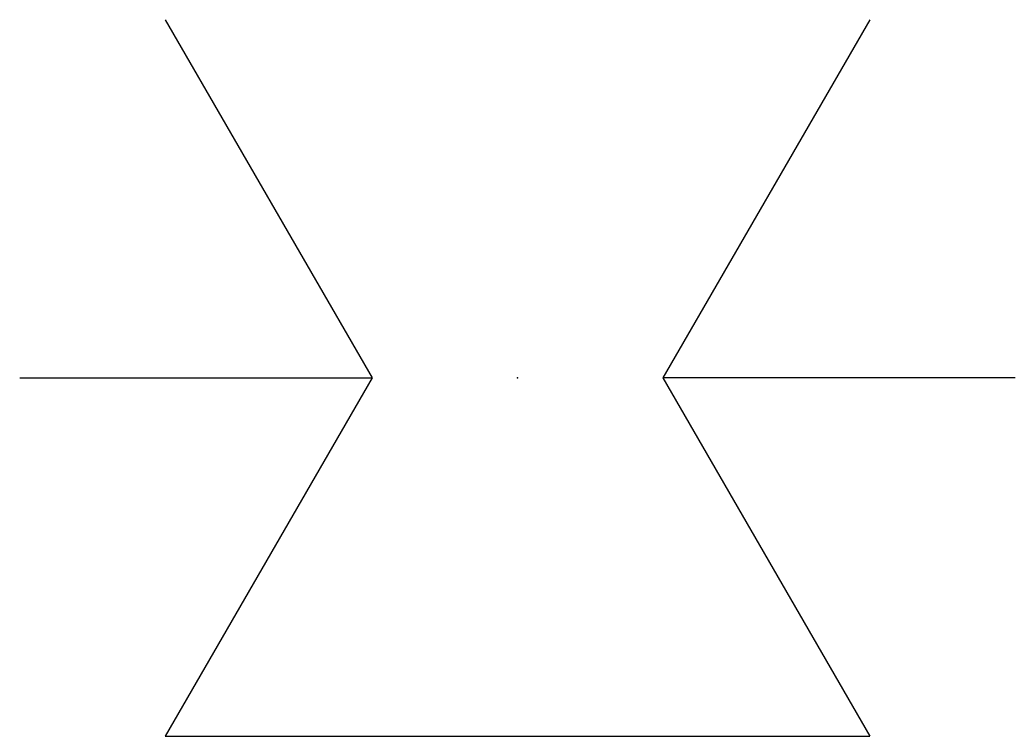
# Model space of a CAD drawing. Header units: millimetres. Extents: x -1.11 to 1.3, y -0.96 to 0.77.
import ezdxf

# ---------------------------------------------------------------- set-up
doc = ezdxf.new("R2010")
doc.units = ezdxf.units.MM
doc.header["$LTSCALE"] = 3
doc.header["$PDSIZE"] = -1

msp = doc.modelspace()

# ---------------------------------------------------------------- linework, layer by layer
at = {"color": 7, "linetype": 'Continuous'}
for p, q in [((-0.7548, 0.7732), (-0.2545, -0.0932)), ((0.9491, 0.7732), (0.4489, -0.0932)), ((-1.1065, -0.0932), (-0.2545, -0.0932)), ((-0.2545, -0.0932), (-0.7548, -0.9596)), ((1.3008, -0.0932), (0.4489, -0.0932)), ((0.4489, -0.0932), (0.9491, -0.9596)), ((-0.7548, -0.9596), (0.9491, -0.9596))]:
    msp.add_line(p, q, dxfattribs=at)
msp.add_point((0.0972, -0.0932), dxfattribs=at)

doc.saveas('drawing.dxf')
